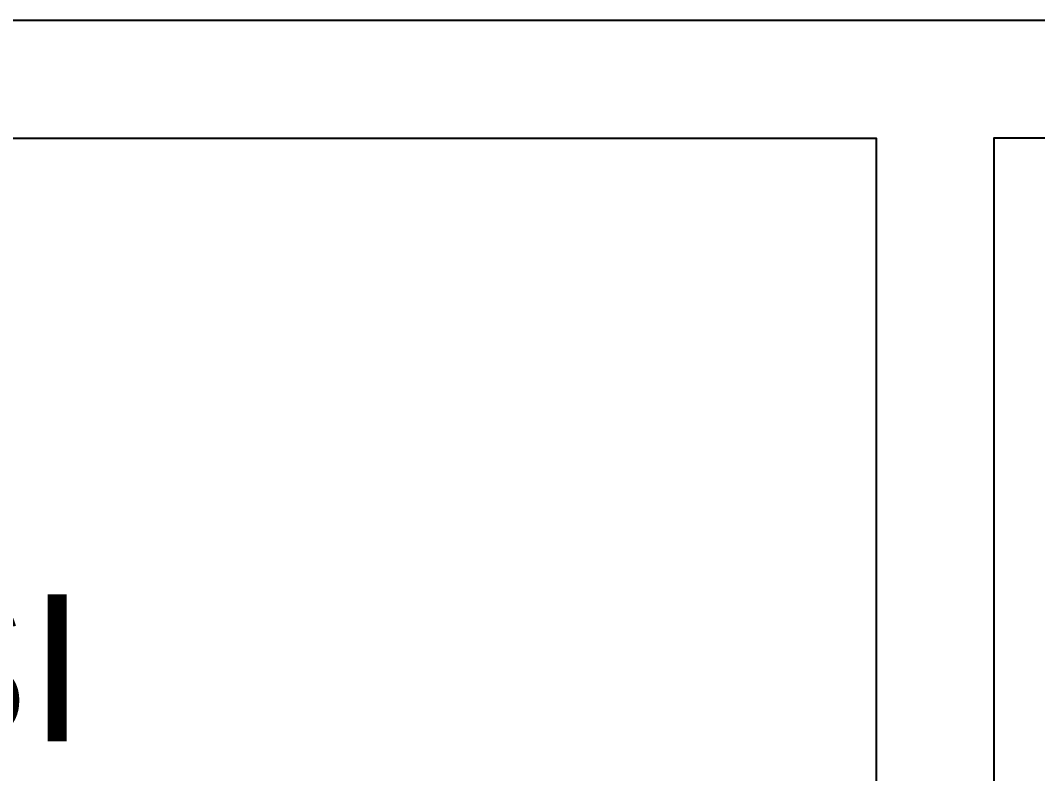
# Model space of a CAD drawing. Header units: millimetres. Extents: x -379292 to 1221486, y 92049 to 447512.
# Drawn here: x -107860 to -106130, y 166939 to 168219 of the extents above; entities that cross this region are included whole.
import ezdxf
from ezdxf.enums import TextEntityAlignment as Align

# ---------------------------------------------------------------- set-up
doc = ezdxf.new("R2010")
doc.units = ezdxf.units.MM
for name, color, linetype in [('05_MATERIAL TEXT', 112, 'Continuous'), ('05_ROOM M2', 161, 'Continuous'), ('05_ROOM NAME', 153, 'Continuous'), ('05_ROOM NUMBER', 152, 'Continuous'), ('05_WALL', 3, 'Continuous')]:
    doc.layers.add(name, color=color, linetype=linetype)
doc.styles.add('DIM', font='arial.ttf')
doc.styles.add('YAZI-2', font='arial.ttf', dxfattribs={"height": 2})
doc.styles.add('YAZI-3', font='arial.ttf', dxfattribs={"height": 3})

# ---------------------------------------------------------------- blocks, each defined once
blk = doc.blocks.new('MAHAL')
at = {"layer": '05_MATERIAL TEXT', "style": 'DIM', "width": 0.8}
for tag, p in [('ZEMİN', (-0.891, -17.749)), ('DUVAR', (-0.891, -20.749)), ('TAVAN', (-0.891, -23.749)), ('SÜPÜRGELİK', (-0.891, -26.749))]:
    blk.add_attdef(tag, text='', height=2, dxfattribs=at).set_placement(p, align=Align.MIDDLE_LEFT)
at = {"layer": '05_ROOM M2', "style": 'YAZI-2'}
blk.add_attdef('MAHALM2', text='', height=2, dxfattribs=at).set_placement((-0.458, -13.249), align=Align.MIDDLE_CENTER)
at = {"layer": '05_ROOM NAME', "style": 'YAZI-3'}
for tag, p in [('INGMAHALADI', (-0.458, 0.751)), ('TURMAHALADI', (-0.458, -4.249))]:
    blk.add_attdef(tag, text='', height=3, dxfattribs=at).set_placement(p, align=Align.MIDDLE_CENTER)
at = {"layer": '05_ROOM NUMBER', "style": 'YAZI-2'}
blk.add_attdef('MAHALNO', text='', height=2, dxfattribs=at).set_placement((-0.458, -9.249), align=Align.MIDDLE_CENTER)
blk = doc.blocks.new('OtoParkBodrumKatMimari')
at = {"layer": '05_WALL', "color": 8, "ltscale": 25}
for points in [[(135600, 67400), (142600, 67400)], [(135600, 67200), (139950, 67200), (139950, 63750), (135600, 63750)], [(142600, 67200), (140150, 67200), (140150, 63750), (142600, 63750)]]:
    blk.add_lwpolyline(points, dxfattribs=at)
at = {"layer": '05_ROOM NUMBER'}
ref = blk.add_blockref('MAHAL', (137344.7, 66653.8), dxfattribs=dict(at, xscale=83.33333333333333, yscale=83.33333333333333, zscale=83.33333333333333))
ref.add_attrib('TURMAHALADI', 'JET FAN ODASI', dxfattribs={"layer": '05_ROOM NAME', "height": 250, "style": 'YAZI-3'}).set_placement((137306.5, 66299.7), align=Align.MIDDLE_CENTER)

msp = doc.modelspace()

# ---------------------------------------------------------------- block references
at = {"color": 8}
msp.add_blockref('OtoParkBodrumKatMimari', (-246354.8, 100818.8), dxfattribs=at)

doc.saveas('drawing.dxf')
